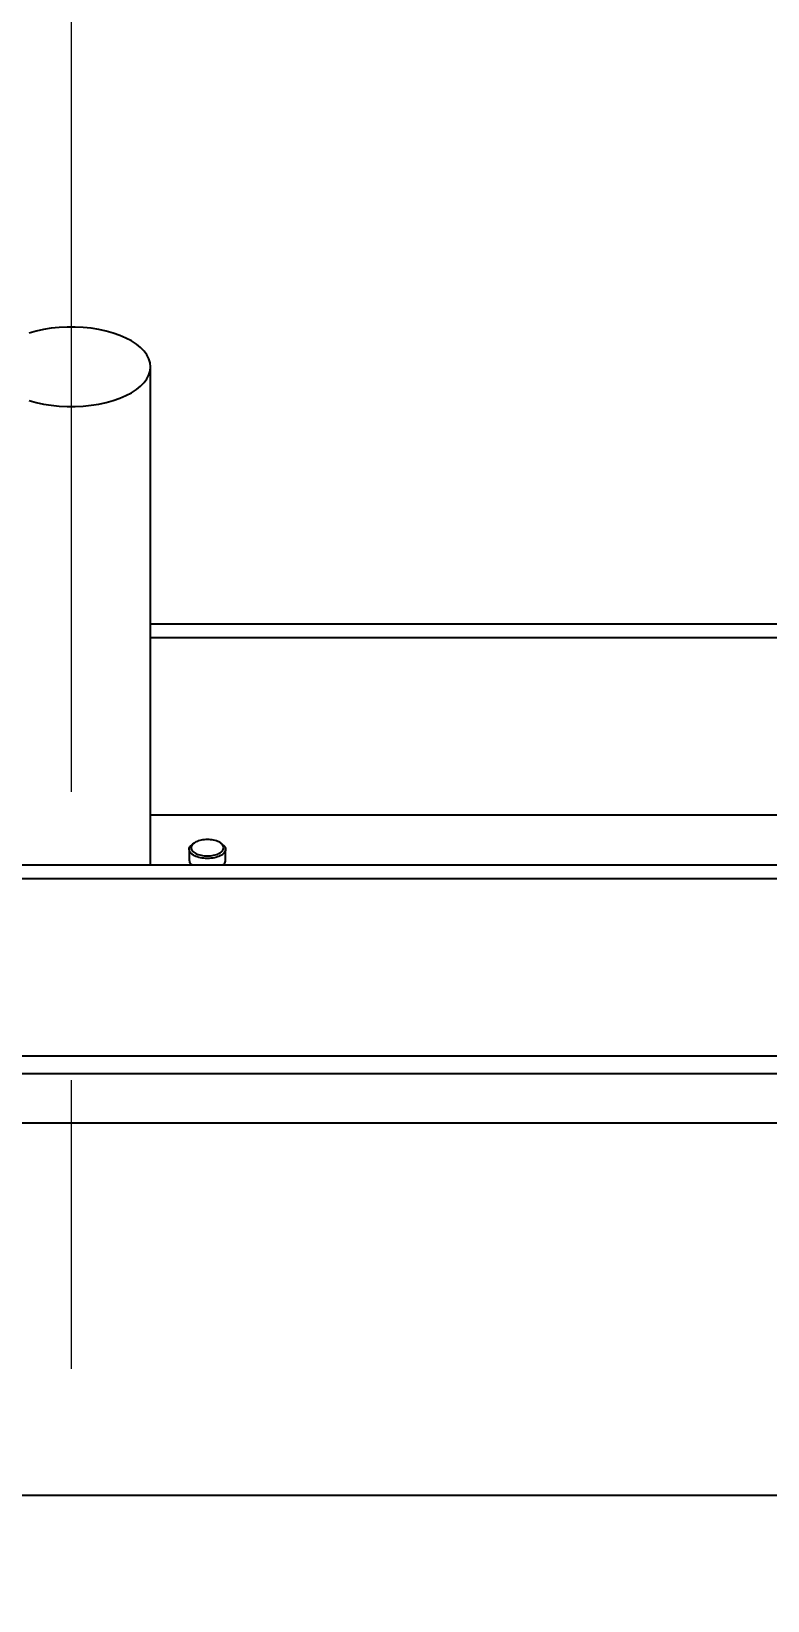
# Model space of a CAD drawing. Header units: millimetres. Extents: x 1293 to 41893, y 1011 to 26911.
# Drawn here: x 24508.5 to 24724.6, y 7546.2 to 8006.7 of the extents above; entities that cross this region are included whole.
import ezdxf

# ---------------------------------------------------------------- set-up
doc = ezdxf.new("R2010")
doc.units = ezdxf.units.MM
doc.header["$LTSCALE"] = 50
doc.linetypes.add('CENTERX2', pattern=[20.32, 12.7, -2.54, 2.54, -2.54])
doc.layers.add('CAPA_1', color=7, linetype='Continuous')
doc.layers.add('MAQUINAS', color=11, linetype='Continuous')
doc.styles.add('SLDTEXTSTYLE0', font='TXT', dxfattribs={"width": 0.75})
doc.dimstyles.new('SLDDIMSTYLE0', dxfattribs={"dimtxt": 100, "dimasz": 100, "dimexe": 0, "dimexo": 0.0625, "dimgap": 25, "dimtad": 2, "dimdec": 0, "dimlfac": 1.5, "dimrnd": 1e-09, "dimzin": 12, "dimdsep": 46, "dimtxsty": 'SLDTEXTSTYLE0', "dimsah": 1, "dimcen": 0.09, "dimadec": 0, "dimazin": 3, "dimtfac": 1, "dimtdec": 0, "dimtofl": 0, "dimtmove": 0, "dimatfit": 3, "dimfxl": 1, "dimfrac": 2, "dimtolj": 1, "dimtzin": 12, "dimarcsym": 0})

# ---------------------------------------------------------------- blocks, each defined once
blk = doc.blocks.new('_D_28')
at = {"layer": 'CAPA_1', "transparency": 16777216}
for p, q in [((23097.89, 7144.96), (23097.89, 9212.28)), ((25942.46, 7144.96), (25942.46, 9212.28)), ((25942.46, 9162.28), (23097.89, 9162.28))]:
    blk.add_line(p, q, dxfattribs=at)
for points in [[(23097.89, 9162.28), (23197.89, 9146.89), (23197.89, 9177.66)], [(25942.46, 9162.28), (25842.46, 9177.66), (25842.46, 9146.89)]]:
    blk.add_solid(points, dxfattribs=at)
at = {"layer": 'CAPA_1', "transparency": 16777216, "insert": (24372.4, 9291.18), "char_height": 100, "attachment_point": 1, "style": 'SLDTEXTSTYLE0'}
blk.add_mtext('4267', dxfattribs=at)

msp = doc.modelspace()

# ---------------------------------------------------------------- linework, layer by layer
at = {"layer": 'CAPA_1', "linetype": 'CENTERX2', "lineweight": 18, "ltscale": 0.666667}
msp.add_line((24520.1760298, 8884.2682552), (24520.1760298, 4783.8029069), dxfattribs=at)
at = {"layer": 'MAQUINAS', "linetype": 'Continuous', "lineweight": 25}
for p, q in [((24543.5093631, 7762.0836636), (24543.5093631, 7908.2905927)), ((24753.5593631, 7832.7535665), (24543.5093631, 7832.7535665)), ((24753.5593631, 7828.7535665), (24543.5093631, 7828.7535665)), ((24543.5093631, 7776.7920423), (24747.975183, 7776.7920423)), ((24554.8426964, 7766.6902523), (24554.8426964, 7763.4570908)), ((24556.2568462, 7768.5377732), (24555.8213813, 7768.2298531)), ((24564.5306782, 7768.2298531), (24564.0952134, 7768.5377732)), ((24565.5093631, 7763.4570908), (24565.5093631, 7766.6902523)), ((24823.5093631, 7762.0836636), (24216.8426964, 7762.0836636)), ((24823.5093631, 7758.0836636), (24216.8426964, 7758.0836636)), ((24183.5093631, 7706.1221394), (24856.8426964, 7706.1221394)), ((24856.8426964, 7700.7904242), (24183.5093631, 7700.7904242)), ((24856.8426964, 7686.3566674), (24183.5093631, 7686.3566674)), ((25010.1760298, 7577.0811779), (24030.1760298, 7577.0811779))]:
    msp.add_line(p, q, dxfattribs=at)
at = {"layer": 'MAQUINAS', "linetype": 'Continuous', "lineweight": 25, "flags": 128}
for points in [[(24543.5093631, 7908.2905927), (24543.3896473, 7909.4708898), (24543.0317284, 7910.6390754), (24542.4392791, 7911.7831625), (24541.6183787, 7912.891411), (24540.5774508, 7913.9524489), (24539.3271767, 7914.9553885), (24537.880386, 7915.8899383), (24536.2519245, 7916.7465085), (24534.4585027, 7917.5163096), (24532.5185233, 7918.1914424), (24530.4518933, 7918.764979), (24528.279819, 7919.2310342), (24526.0245889, 7919.5848257), (24523.7093446, 7919.8227231), (24521.3578437, 7919.9422853), (24518.9942158, 7919.9422853), (24516.642715, 7919.8227231), (24514.3274707, 7919.5848257), (24512.0722405, 7919.2310342), (24509.9001662, 7918.764979), (24507.8335362, 7918.1914424)], [(24507.8335362, 7898.389743), (24509.9001662, 7897.8162064), (24512.0722405, 7897.3501512), (24514.3274707, 7896.9963596), (24516.642715, 7896.7584622), (24518.9942158, 7896.6389001), (24521.3578437, 7896.6389001), (24523.7093446, 7896.7584622), (24526.0245889, 7896.9963596), (24528.279819, 7897.3501512), (24530.4518933, 7897.8162064), (24532.5185233, 7898.389743), (24534.4585027, 7899.0648758), (24536.2519245, 7899.8346768), (24537.880386, 7900.6912471), (24539.3271767, 7901.6257969), (24540.5774508, 7902.6287365), (24541.6183787, 7903.6897744), (24542.4392791, 7904.7980229), (24543.0317284, 7905.94211), (24543.3896473, 7907.1102956), (24543.5093631, 7908.2905927)]]:
    msp.add_lwpolyline(points, dxfattribs=at)
at = {"layer": 'MAQUINAS', "linetype": 'Continuous', "lineweight": 25}
msp.add_open_spline([(24564.9760298, 7767.1521326), (24564.9038821, 7766.8380156), (24564.7595866, 7766.2097816), (24563.6495329, 7765.410895), (24562.0631357, 7764.8770961), (24560.1753856, 7764.6896508), (24558.2915005, 7764.8770961), (24556.6935082, 7765.410895), (24555.6259701, 7766.2097816), (24555.2510596, 7767.1521326), (24555.6259701, 7768.0944835), (24556.6935082, 7768.8933701), (24558.2915005, 7769.4271691), (24560.1753856, 7769.6146143), (24562.0631357, 7769.4271691), (24563.6495329, 7768.8933701), (24564.7595866, 7768.0944835), (24564.9038821, 7767.4662496), (24564.9760298, 7767.1521326)], degree=3, dxfattribs=at)
for points, knots in [([(24565.5093631, 7766.6902523), (24565.4291984, 7766.3412337), (24565.2688689, 7765.6431963), (24564.0354849, 7764.7555415), (24562.2727872, 7764.1624433), (24560.1754147, 7763.9541268), (24558.0817324, 7764.1625636), (24556.3079643, 7764.7550605), (24555.1151719, 7765.6449999), (24554.7233816, 7766.683519), (24555.0007811, 7767.6069778), (24555.6646348, 7768.0437372), (24555.9050402, 7768.2019035)], [0, 0, 0, 0, 0.1045179695, 0.209035939, 0.3135539085, 0.418071878, 0.5225898475, 0.627107817, 0.7316257865, 0.836143756, 0.9406617255, 1, 1, 1, 1]), ([(24564.4470193, 7768.2019035), (24564.6915132, 7768.0435064), (24565.3666567, 7767.60611), (24565.4537863, 7767.0469318), (24565.5093631, 7766.6902523)], [0, 0, 0, 0, 0.3621361812, 1, 1, 1, 1]), ([(24554.8426964, 7763.4570908), (24554.8892236, 7763.0985371), (24554.9547319, 7762.5937077), (24555.5483277, 7762.1982488), (24555.7203236, 7762.0836636)], [0, 0, 0, 0, 0.7102474014, 1, 1, 1, 1]), ([(24564.6317359, 7762.0836636), (24564.8037318, 7762.1982488), (24565.3973276, 7762.5937077), (24565.462836, 7763.0985371), (24565.5093631, 7763.4570908)], [0, 0, 0, 0, 0.2897525986, 1, 1, 1, 1])]:
    msp.add_open_spline(points, degree=3, knots=knots, dxfattribs=at)

# ---------------------------------------------------------------- dimensions: what is measured, and where the dimension line sits
at = {"layer": 'CAPA_1'}
dim = msp.add_linear_dim(base=(23097.8900298, 9162.2750488), p1=(25942.4620298, 7081.4622403), p2=(23097.8900298, 7081.4622403), dimstyle='SLDDIMSTYLE0', dxfattribs=at)
dim.commit()
dim.dimension.update_dxf_attribs({"geometry": '_D_28', "text_midpoint": (24520.1760298, 9162.2750488), "dimtype": 160})

doc.saveas('drawing.dxf')
